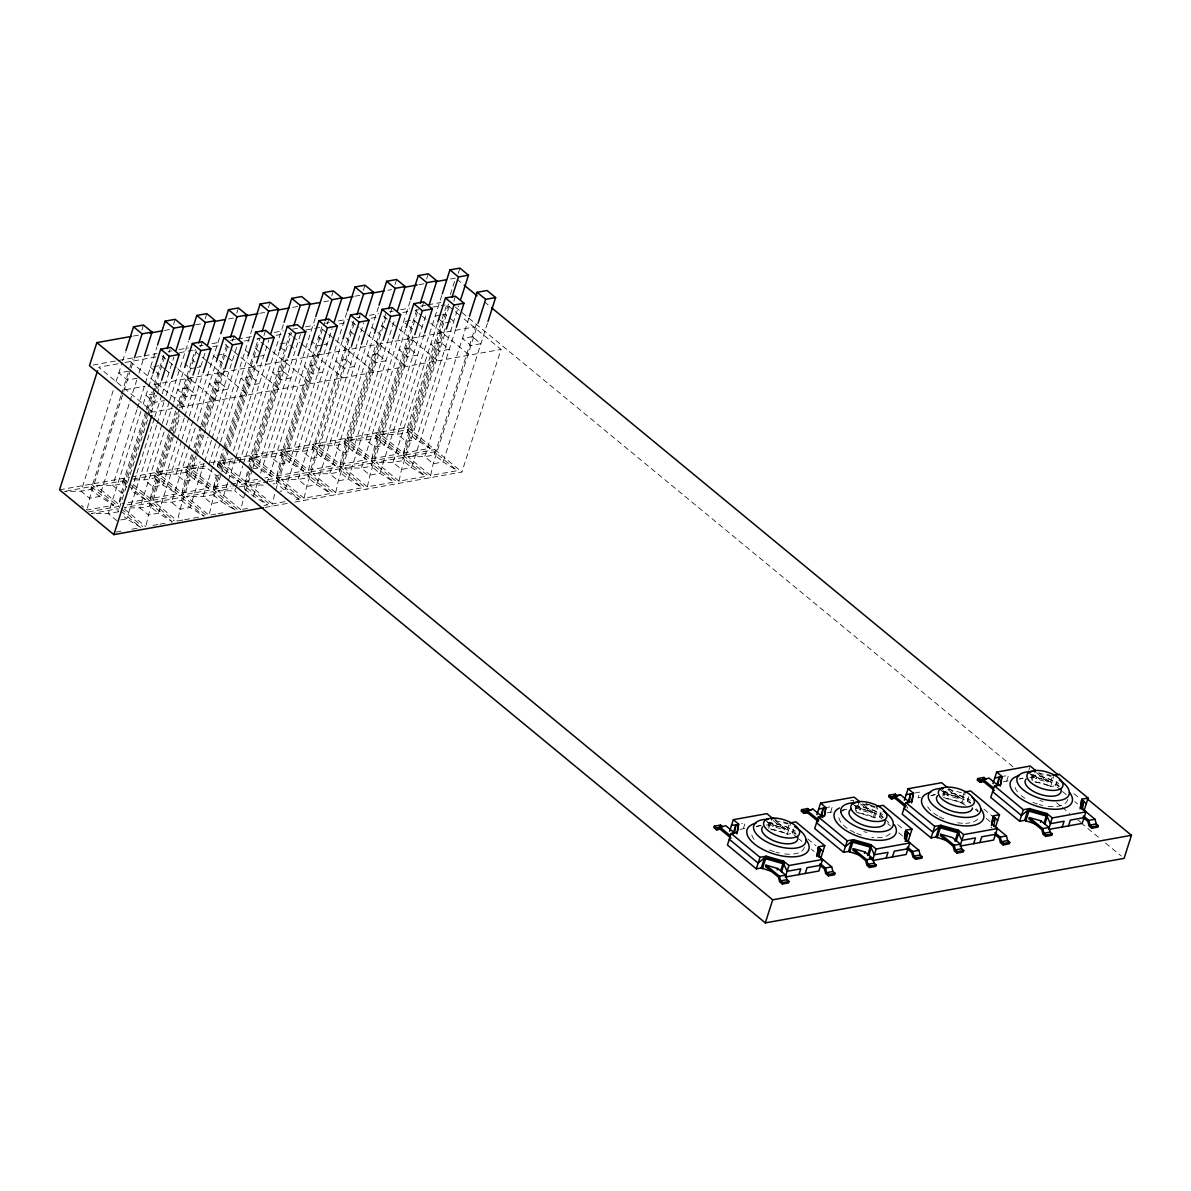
<?xml version="1.0" encoding="UTF-8"?>
<svg xmlns="http://www.w3.org/2000/svg" width="1191" height="1191" viewBox="0 0 1191 1191"><rect width="100%" height="100%" fill="white"/><g stroke="black" fill="none" stroke-linecap="round" stroke-linejoin="round"><path stroke-width="0.75" stroke-dasharray="5 3.75" d="M66.279 491.079L91.156 486.598L91.037 489.412L99.597 496.468L113.726 505.207L87.062 510.001L81.42 505.341M154.502 388.445L121.274 492.568L118.698 504.314L96.143 485.705L122.792 480.911L122.673 483.725L126.961 487.253M133.109 479.05L154.443 475.224L154.324 478.038L162.869 485.094L176.997 493.818L150.349 498.612L132.007 483.501M186.079 469.522L185.96 472.351L194.52 479.392L208.648 488.131L181.985 492.925L159.415 474.316L186.079 469.522L208.648 488.131M205.284 466.068L191.066 468.629L213.621 487.238L240.284 482.444L226.156 473.705L217.596 466.649L217.715 463.835L214.172 464.475M240.478 459.741L249.366 458.148L249.247 460.962L257.792 468.018L271.92 476.742L264.819 478.023M281.002 452.461L280.882 455.275L289.443 462.331L303.571 471.055L276.908 475.849L254.338 457.255L281.002 452.461L303.571 471.055M312.637 446.759L312.518 449.588L321.079 456.629L335.207 465.368L308.543 470.162L285.989 451.553L312.637 446.759L335.207 465.368M344.288 441.072L344.169 443.886L352.715 450.942L366.843 459.681L340.194 464.475L317.625 445.866L344.288 441.072L366.843 459.681M375.924 435.385L375.805 438.199L384.351 445.255L398.494 453.979L371.83 458.773L349.261 440.179L375.924 435.385L398.494 453.979M407.56 429.683L407.441 432.512L416.001 439.553L430.13 448.292L403.466 453.086L380.912 434.492L407.56 429.683L430.13 448.292M87.434 508.319L89.623 498.27L130.638 369.761M150.349 498.612L152.91 486.881L176.566 412.756M146.24 525.023L148.428 514.974L179.975 416.135M181.985 492.925L184.545 481.194L193.002 454.724M182.833 520.05L177.504 521.003L180.064 509.272L196.411 458.088M213.621 487.238L216.196 475.507L207.636 468.45L191.066 468.629M257.703 479.303L245.272 481.536L247.832 469.805M245.048 492.598L240.79 509.629L217.908 490.766L232.126 488.206M276.908 475.849L279.468 464.118L324.845 321.942M284.872 501.694L272.426 503.942L274.987 492.196M308.543 470.162L311.104 458.431L354.308 323.089M304.077 498.24L281.18 479.377L307.844 474.584L330.726 493.446L304.077 498.24L306.638 486.509L351.464 346.045M340.194 464.475L342.755 452.729L386.494 315.689M335.713 492.553L312.831 473.69L339.48 468.897L362.362 487.759L335.713 492.553L338.274 480.822L382.564 342.055M371.83 458.773L374.391 447.042L418.13 309.988M367.349 486.866L344.467 468.003L371.13 463.195L394.013 482.072L367.349 486.866L369.91 475.135L414.2 336.368M403.466 453.086L406.027 441.355L449.766 304.3M399 481.179L376.103 462.302L402.766 457.508L425.649 476.37L399 481.179L401.561 469.433L445.836 330.681M430.636 475.477L407.754 456.615L434.402 451.821L457.284 470.683L430.636 475.477L433.196 463.746L477.487 324.979M113.175 390.603L81.077 491.213L89.623 498.27L99.597 496.468L129.447 402.93M115.989 381.79L122.078 362.704M122.628 360.992L125.353 352.447M120.887 395.874L91.037 489.412L81.077 491.213L64.508 491.392M121.452 394.117L128.211 372.932M129.864 367.751L132.588 359.206M141.863 330.145L143.501 325.024M131.189 368.049L133.913 359.503M130.013 401.159L136.771 379.989M138.975 373.096L143.873 357.717M136.935 409.63L112.713 485.526L121.274 492.568L124.593 491.972M137.501 407.858L144.826 384.916M145.376 383.16L157.004 346.76M140.91 411.237L108.232 513.604L116.792 520.661L126.752 518.859L140.88 527.598L120.857 511.088M143.158 404.181L148.16 388.519M148.696 386.807L152.522 374.837M145.778 411.371L122.673 483.725L112.713 485.526L96.143 485.705M146.329 409.6L151.972 391.943M154.22 384.887L163.688 355.216M173.514 324.458L175.151 319.322M155.068 386.673L165.013 355.514M88.476 511.892L118.356 506.517L147.416 415.465M147.967 413.709L154.681 392.702M155.232 390.946L157.465 383.934M118.207 511.817L117.998 508.736L91.35 513.529L108.232 513.604L118.207 511.817L148.622 416.508M149.173 414.736L155.381 395.323M157.569 388.43L159.758 381.596M169.033 352.536L170.119 349.127M151.153 412.994L156.706 395.576M157.257 393.864L161.068 381.894M154.324 418.413L131.233 490.781L145.362 499.505L122.256 503.674M154.89 416.656L161.648 395.472M162.214 393.715L173.886 357.151M156.602 425.321L126.752 518.859L122.479 515.346M157.167 423.564L163.926 402.379M166.13 395.486L171.042 380.108M161.812 425.113L144.349 479.824L152.91 486.881L162.869 485.094L176.953 440.968M162.378 423.356L169.137 402.171M169.703 400.399L188.64 341.073M164.09 432.02L139.868 507.917L148.428 514.974L158.388 513.172L172.531 521.911L168.973 522.551M166.353 424.964L173.112 403.779M173.678 402.022L184.158 369.15M168.407 433.911L154.324 478.038L144.349 479.824L133.303 479.958M168.958 432.154L175.717 410.969M176.283 409.198L195.324 349.529M205.15 318.771L206.787 313.635M178.814 405.699L196.649 349.826M149.992 500.83L171.787 432.541M172.353 430.785L189.116 378.247M171.802 437.291L149.843 506.115L139.868 507.917L124.668 507.842M172.367 435.519L179.126 414.349M181.389 407.277L191.394 375.909M200.669 346.849L202.306 341.728M182.223 409.064L193.255 374.495M177.519 439.196L184.277 418.026M184.843 416.255L204.971 353.161M181.494 440.804L158.388 513.172L149.843 506.115L149.634 503.034L124.757 507.515M182.059 439.047L188.818 417.862M189.369 416.106L202.678 374.406M185.573 444.139L176 474.137L184.545 481.194L194.52 479.392L200.148 461.751M186.138 442.367L193.448 419.426M194.014 417.654L220.275 335.371M195.175 428.09L171.519 502.23L180.064 509.272L190.039 507.485L204.167 516.209L181.285 497.347L154.622 502.14L177.504 521.003M197.423 421.033L215.794 363.463M191.587 454.694L185.96 472.351L176 474.137L159.415 474.316M193.85 447.637L200.609 426.452M201.175 424.696L226.975 343.842M236.786 313.069L238.423 307.948M195.25 447.652L201.443 428.239M202.008 426.482L227.749 345.852M181.627 495.143L201.19 433.852M203.423 426.84L220.752 372.56M195.562 456.302L181.479 500.428L171.519 502.23L154.622 502.14M196.128 454.545L202.321 435.132M204.569 428.06L223.58 368.51M232.305 341.162L233.942 336.026M196.962 456.332L203.721 435.147M204.286 433.39L224.355 370.52M202.396 454.694L208.038 437.037M208.589 435.281L236.622 347.474M204.123 463.359L190.039 507.485L181.479 500.428L181.285 497.347M204.688 461.602L211.447 440.417M211.998 438.645L234.865 367.007M208.767 464.922L215.526 443.737M216.077 441.965L251.911 329.684M212.727 466.53L203.155 496.528L211.715 503.585L221.675 501.798L235.803 510.522L212.921 491.66L186.258 496.453L209.154 515.316L211.715 503.585L221.288 473.586M213.293 464.758L220.052 443.588M220.618 441.816L247.445 357.776M217.596 466.649L223.238 449.007M223.789 447.235L258.611 338.155M268.437 307.382L270.059 302.261M219.01 466.678L224.072 450.793M224.637 449.022L259.921 338.452M213.278 489.441L217.745 475.432M219.978 468.435L225.01 452.669M225.575 450.927L252.388 366.873M218.757 477.085L213.115 494.741L203.155 496.528L186.258 496.453M221.005 470.028L254.68 364.52M263.955 335.475L265.593 330.339M221.854 471.815L255.991 364.818M226.156 473.705L231.218 457.82M233.481 450.764L268.809 340.075M227.868 482.385L221.675 501.798L213.115 494.741L212.921 491.66M228.434 480.613L235.193 459.428M235.758 457.672L265.965 363.032M239.272 462.748L284.098 322.285M243.351 497.898L234.791 490.841L242.681 466.128M243.247 464.371L279.081 352.074M290.247 332.453L249.247 460.962L245.912 461.557M248.398 468.048L291.572 332.751M244.914 483.754L248.83 471.502M249.381 469.745L284.039 361.171M263.896 505.475L267.454 504.835L253.311 496.096L244.765 489.054L249.827 473.169M250.393 471.398L286.316 358.833M245.599 490.841L252.358 469.656M252.924 467.884L287.641 359.131M300.445 334.388L257.792 468.018L249.485 469.507M253.311 496.096L258.387 480.211M260.635 473.155L297.601 357.345M315.198 318.31L270.923 457.061L279.468 464.118L289.443 462.331L332.081 328.686M267.007 483.382L311.268 344.675M321.898 326.766L280.882 455.275L270.923 457.061L254.338 457.255M331.708 295.993L333.346 290.872M276.55 478.067L315.675 355.484M318.503 351.434L276.401 483.352L273.081 483.948M327.227 324.086L328.865 318.965M275.553 490.439L319.277 353.444M329.237 351.643L284.962 490.409L279.974 491.302M346.834 312.608L302.559 451.374L311.104 458.431L321.079 456.629L363.731 322.999M342.368 340.7L298.078 479.452L306.638 486.509L316.598 484.722L330.726 493.446M353.533 321.079L312.518 449.588L302.559 451.374L285.989 451.553M363.344 290.306L364.982 285.185M349.603 347.444L308.037 477.665L298.078 479.452L281.18 479.377M358.878 318.399L360.516 313.263M360.888 345.956L316.598 484.722L308.037 477.665L307.844 474.584M378.485 306.921L334.195 445.687L342.755 452.729L352.715 450.942L394.816 319.024M374.004 334.999L329.713 473.765L338.274 480.822L348.234 479.02L362.362 487.759M385.72 313.68L344.169 443.886L334.195 445.687L317.625 445.866M394.995 284.619L396.633 279.498M339.837 466.678L378.961 344.11M381.239 341.757L339.688 471.978L329.713 473.765L312.831 473.69M390.514 312.697L392.152 307.576M392.524 340.269L348.234 479.02L339.688 471.978L339.48 468.897M410.121 301.234L365.831 439.985L374.391 447.042L384.351 445.255L426.467 313.322M405.64 329.311L361.364 468.078L369.91 475.135L379.884 473.333L394.013 482.072M416.82 309.69L375.805 438.199L365.831 439.985L349.261 440.179M426.631 278.932L428.269 273.796M371.473 460.991L410.597 338.408M412.875 336.07L371.324 466.276L361.364 468.078L344.467 468.003M422.15 307.01L423.788 301.889M424.16 334.582L379.884 473.333L371.324 466.276L371.13 463.195M441.757 295.532L397.481 434.298L406.027 441.355L416.001 439.553L458.639 305.923M437.291 323.624L393 462.391L401.561 469.433L411.52 467.646L425.649 476.37M235.327 458.193L407.59 427.212L446.714 304.643L453.86 310.523M450.347 294.579L455.602 278.084L450.109 279.081M448.456 304.003L407.441 432.512L397.481 434.298L380.912 434.492M458.267 273.23L459.905 268.109M403.124 455.304L442.233 332.721M445.062 328.671L402.96 460.589L393 462.391L376.103 462.302M453.801 301.323L455.438 296.187M455.811 328.88L411.52 467.646L402.96 460.589L402.766 457.508M468.926 317.937L424.636 456.689L433.196 463.746L443.156 461.959L457.284 470.683M476.162 324.681L434.611 454.902L424.636 456.689L407.754 456.615M487.447 323.193L443.156 461.959L434.611 454.902L434.402 451.821M294.936 502.036L461.914 472.008L501.039 349.425L462.436 317.595M743.318 828.772L745.164 822.996L741.74 823.606M768.031 827.03L770.726 818.619M768.746 828.489L771.962 818.396M775.669 820.659L785.018 828.385L784.556 829.814L772.989 826.539L773.45 825.095L766.766 819.587M797.717 837.928L792.223 833.402L787.236 834.295L786.164 833.402L789.38 823.309M787.236 834.295L790.452 824.202M792.223 833.402L793.593 829.07M830.559 812.247L832.405 806.471L827.283 807.394M853.232 801.632L853.694 800.188L850.582 800.754M855.287 810.505L857.967 802.094M859.217 801.871L855.987 811.964L874.477 817.77L879.464 816.877L882.218 819.14M862.909 804.148L872.259 811.86L871.797 813.304L860.23 810.014L860.691 808.57L854.007 803.062M873.405 816.892L876.636 806.798M874.477 817.77L877.707 807.677M879.464 816.877L881.31 811.101M907.185 808.347L907.646 806.903M942.766 796.094L945.446 787.683M944.016 795.871L946.696 787.459M949.048 788.636L959.752 797.449L959.291 798.893L947.708 795.603L948.17 794.159L941.486 788.65M968.789 796.69L966.943 802.466L961.971 803.359L960.899 802.481L964.115 792.387M961.971 803.359L965.186 793.266M1006.648 781.162L1008.479 775.386L1003.358 776.309M1028.845 770.369L1029.768 767.48M1031.361 779.42L1034.041 771.009M1032.061 780.879L1035.292 770.785M1038.984 773.048L1048.348 780.775L1047.886 782.219L1036.304 778.929L1036.765 777.485L1030.081 771.976M1061.047 790.318L1055.539 785.792L1050.551 786.685L1049.494 785.807L1052.71 775.713M1050.551 786.685L1053.782 776.592M1055.539 785.792L1056.923 781.46M133.452 336.041L138.945 335.043M164.566 330.443L171.891 329.118M195.681 324.845L203.006 323.52M228.627 318.92L234.121 317.923M259.742 313.322L265.236 312.325M292.703 307.397L298.182 306.4M323.818 301.799L329.311 300.802M354.933 296.202L360.426 295.204M387.879 290.276L391.541 289.607M418.994 284.679L424.487 283.681M93.136 365.041L142.563 356.139M144.394 355.811L157.197 353.519M168.184 351.539L171.846 350.883M179.171 349.559L188.327 347.921M199.299 345.941L202.961 345.286M212.117 343.633L219.442 342.323M230.414 340.343L235.907 339.361M237.738 339.033L252.388 336.398M274.347 332.438L283.503 330.8M292.658 329.148L298.152 328.165M305.462 326.84L314.618 325.203M325.605 323.223L329.267 322.567M338.408 320.915L347.564 319.277M356.719 317.625L360.382 316.97M369.538 315.317L378.678 313.68M389.665 311.7L393.328 311.045M400.652 309.72L409.793 308.082M420.78 306.102L426.274 305.119M428.105 304.792L440.923 302.484M117.998 363.761L98.674 367.245L152.999 412.026L172.323 408.543M125.04 362.496L158.433 356.481M179.528 352.7L193.597 350.169L200.743 356.064M212.921 346.685L218.206 345.732M244.572 340.998L249.842 340.045M260.382 338.155L256.869 338.78L264.015 344.675M276.208 335.311L281.478 334.358M306.087 329.937L320.156 327.406L327.302 333.286M339.495 323.922L344.765 322.969M371.13 318.235L376.401 317.282M402.766 312.533L411.565 310.955M418.592 309.69L415.078 310.33L420.795 315.034M432.661 307.159L444.958 304.956M128.777 371.16L118.817 372.962L127.363 380.018L137.337 378.217M153.773 366.664L160.413 365.473L164.7 369.002M217.06 355.29L223.7 354.099L226.543 356.451M280.332 343.901L286.986 342.71M435.221 316.047L440.194 315.153M441.861 314.856L445.181 314.26L448.039 316.612M195.637 367.736L190.649 368.629L184.947 363.925M197.289 367.438L200.609 366.843L196.336 363.315M258.909 356.347L253.921 357.24L251.078 354.903M260.576 356.049L263.896 355.454M322.195 344.973L317.208 345.866L311.506 341.162M323.848 344.675L327.168 344.08L322.895 340.552M125.829 389.636L145.168 386.152M153.952 384.574L473.884 327.034M154.279 393.864L145.972 395.352L154.532 402.409L164.492 400.608M179.365 407.277L501.039 349.425M59.55 489.814L129.864 477.174M131.62 476.847L203.691 463.895M210.718 462.629L233.57 458.52M245.272 481.536L222.702 462.942L238.691 460.068M216.196 475.507L219.516 474.896M127.139 504.939L230.846 486.285M232.617 485.973L260.74 480.911M267.767 479.645L434.76 449.603M239.227 486.925L244.557 485.973L267.454 504.835M272.426 503.942L249.544 485.065L267.32 481.879M269.092 481.551L276.208 480.271L299.09 499.148L293.76 500.101M116.003 532.079L121.333 531.112M131.993 529.191L139.109 527.911M152.969 525.425L158.314 524.457M160.085 524.144L167.187 522.864M184.62 519.738L191.721 518.457M193.508 518.13L200.609 516.849M210.926 515.003L216.256 514.036M218.027 513.723L225.144 512.443M242.562 509.301L249.678 508.036M265.042 507.411L287.894 503.302M914.762 792.983L919.884 792.06L918.053 797.836L922.712 796.987M827.149 812.857L835.233 811.399M841.918 810.193L847.054 809.285M1003.224 781.772L1011.308 780.313M1019.704 778.81L1023.129 778.199M739.894 829.383L747.993 827.924M756.389 826.42L761.511 825.497M931.109 795.484L934.533 794.873M222.702 462.942L237.441 462.778M249.544 485.065L264.744 485.139M217.908 490.766L234.791 490.841M1038.597 772.87L1050.79 776.324M1035.545 781.862L1049.494 785.807M948.259 789.067L962.194 792.998M943.466 797.553L960.899 802.481M866.185 803.836L873.152 805.801M862.522 803.955L874.715 807.409M775.267 820.48L787.474 823.934M770.488 828.981L786.164 833.402M1036.765 777.485L1048.348 780.775M948.17 794.159L959.752 797.449M860.691 808.57L872.259 811.86M773.45 825.095L785.018 828.385M299.09 499.148L284.962 490.409L276.401 483.352L276.208 480.271M457.031 279.275L462.778 284.009M484.305 301.755L490.037 306.489M1073.88 793.623L1079.388 798.149M1062.417 791.449L1066.541 794.859M1074.788 801.662L1077.542 803.925M1036.483 772.81L1047.886 782.219M1028.816 772.751L1036.304 778.929M1077.929 819.884L1080.788 822.237M455.409 307.084L1013.601 767.272M1056.64 802.764L1060.943 806.307M1062.387 807.498L1069.563 813.408M1081.041 822.877L1099.695 838.256M1105.427 842.99L1121.222 856.001M455.29 311.714L461.006 316.419M449.454 317.789L453.741 321.302L443.767 323.103L438.065 318.399M422.224 316.225L429.37 322.106M430.8 323.297L469.403 355.112M417.818 323.476L413.545 319.947L403.57 321.734L407.858 325.262M419.247 324.652L422.09 327.004M409.272 326.438L412.131 328.79M983.915 809.165L992.163 815.969M383.442 316.017L390.588 321.912M392.018 323.089L397.734 327.808M399.164 328.984L437.767 360.799M975.191 809.27L977.945 811.533M986.193 818.336L990.317 821.73M947.887 789.484L959.291 798.893M990.838 827.164L991.909 828.043M381.894 325.634L387.611 330.339M940.22 789.425L947.708 795.603M371.934 327.436L376.207 330.964M377.636 332.125L380.495 334.477M351.792 321.704L358.938 327.599M360.367 328.776L366.084 333.495M367.513 334.671L406.116 366.5M350.258 331.321L355.96 336.026M346 337.827L348.844 340.179M328.731 334.477L374.48 372.188M318.622 337.023L321.466 339.375M897.806 824.708L903.299 829.234M407.59 427.212L461.914 472.008M887.712 823.666L890.466 825.944M898.714 832.747L902.838 836.142M860.393 803.895L871.797 813.304M288.52 333.093L291.378 335.445M292.807 336.621L299.953 342.517M301.383 343.693L342.844 377.875M852.741 803.836L860.23 810.014M289.83 345.062L295.532 349.767M279.87 346.849L285.572 351.553M375.954 432.899L430.279 477.695M265.444 345.852L271.176 350.571M272.605 351.747L311.193 383.576M255.336 348.397L261.037 353.102M245.376 350.199L249.648 353.727M344.318 438.601L398.643 483.382M225.233 344.467L232.379 350.362M233.808 351.539L239.525 356.258M240.954 357.434L279.557 389.263M227.972 357.613L232.26 361.141M807.811 838.955L816.058 845.759M213.74 355.886L218.013 359.414M219.442 360.59L222.285 362.942M799.087 839.06L801.841 841.322M811.473 849.257L814.212 851.535M773.153 820.42L784.556 829.814M312.682 444.288L367.007 489.069M765.5 820.361L772.989 826.539M202.172 357.24L206.46 360.769M207.889 361.945L247.922 394.95M192.064 359.786L194.907 362.138M281.031 449.975L335.356 494.771M161.946 355.856L167.663 360.575M169.092 361.751L176.253 367.647M177.682 368.823L216.271 400.638M166.115 370.178L168.973 372.53M150.453 367.275L154.726 370.788M156.155 371.964L159.013 374.316M249.395 455.677L303.72 500.458M249.366 458.148L271.92 476.742M130.31 361.543L184.635 406.339M217.759 461.364L272.084 506.145M217.715 463.835L240.284 482.444M186.109 467.051L237.575 509.48M154.473 472.738L205.939 515.167M154.443 475.224L176.997 493.818M122.837 478.44L131.412 485.511M132.841 486.687L174.303 520.869M122.792 480.911L127.035 484.395M128.434 485.556L145.362 499.505M149.634 503.034L171.102 520.72M124.415 509.019L145.868 526.705M91.186 484.127L118.356 506.517M121.214 508.87L142.652 526.556M91.156 486.598L113.726 505.207M244.557 485.973L244.765 489.054M1043.048 801.335A18.758 8.635 17.7 0 1 1039.907 800.575M1034.905 782.025A18.758 8.635 17.7 0 1 1051.459 787.087M1067.627 799.459A27.453 12.625 17.7 0 1 1046.16 806.069M1042.72 805.429A27.453 12.625 17.7 0 1 1039.267 804.565M1037.555 804.044A27.453 12.625 17.7 0 1 1032.508 802.198M1024.975 798.283A27.453 12.625 17.7 0 1 1021.223 795.588M1017.442 791.792A27.453 12.625 17.7 0 1 1014.926 784.497M1019.451 779.197A27.453 12.625 17.7 0 1 1022.384 778.155M1029.828 777.336A27.453 12.625 17.7 0 1 1058.903 786.551M1031.346 776.517A18.758 8.635 17.7 0 1 1059.395 786.343M1030.781 774.82A32.395 14.902 17.7 0 1 1058.873 783.529M1046.815 774.21A27.274 12.55 17.7 0 1 1051.817 776.056M946.309 798.699A18.758 8.635 17.7 0 1 965.305 805.354M977.617 819.14A27.453 12.625 17.7 0 1 965.648 823.279M962.536 823.249A27.453 12.625 17.7 0 1 957.564 822.743M943.912 818.872A27.453 12.625 17.7 0 1 939.223 816.624M937.764 815.805A27.453 12.625 17.7 0 1 926.702 804.684M930.856 795.886A27.453 12.625 17.7 0 1 935.456 794.457M942.81 794.055A27.453 12.625 17.7 0 1 970.308 803.225M976.501 808.838A27.453 12.625 17.7 0 1 978.124 811.384M942.751 793.191A18.758 8.635 17.7 0 1 970.799 803.017M942.185 791.494A32.395 14.902 17.7 0 1 970.278 800.203M866.974 832.42A18.758 8.635 17.7 0 1 863.817 831.66M858.815 813.111A18.758 8.635 17.7 0 1 875.385 818.172M890.124 833.551A27.453 12.625 17.7 0 1 871.752 837.392M861.48 835.129A27.453 12.625 17.7 0 1 856.433 833.283M854.825 832.583A27.453 12.625 17.7 0 1 838.836 815.582M840.265 812.575A27.453 12.625 17.7 0 1 846.295 809.24M855.332 808.466A27.453 12.625 17.7 0 1 882.829 817.636M885.241 819.453A27.453 12.625 17.7 0 1 889.022 823.249M855.272 807.602A18.758 8.635 17.7 0 1 883.32 817.428M854.706 805.905A32.395 14.902 17.7 0 1 882.799 814.614M865.589 803.925A27.274 12.55 17.7 0 1 869.028 804.788M870.725 805.295A27.274 12.55 17.7 0 1 875.742 807.141M771.574 829.636A18.758 8.635 17.7 0 1 788.144 834.697M804.297 847.069A27.453 12.625 17.7 0 1 782.829 853.679M779.39 853.039A27.453 12.625 17.7 0 1 775.937 852.175M774.224 851.654A27.453 12.625 17.7 0 1 769.192 849.808M754.126 839.402A27.453 12.625 17.7 0 1 751.595 832.107M756.136 826.807A27.453 12.625 17.7 0 1 760.736 825.393M766.513 824.946A27.453 12.625 17.7 0 1 795.588 834.162M768.031 824.112A18.758 8.635 17.7 0 1 796.064 833.953M767.451 822.415A32.395 14.902 17.7 0 1 795.558 831.139M783.484 821.82A27.274 12.55 17.7 0 1 788.502 823.666M187.583 387.864L177.608 389.665L186.168 396.722L196.128 394.921L187.583 387.864M219.218 382.177L209.259 383.964L217.804 391.02L227.779 389.234L219.218 382.177M250.854 376.49L240.895 378.276L249.455 385.333L259.415 383.547L250.854 376.49M282.505 370.803L272.531 372.589L281.091 379.646L291.051 377.845L282.505 370.803M314.141 365.101L304.181 366.902L312.727 373.944L322.701 372.158L314.141 365.101M345.777 359.414L335.817 361.201L344.378 368.257L354.337 366.471L345.777 359.414M377.428 353.727L367.453 355.514L376.014 362.57L385.973 360.769L377.428 353.727M409.064 348.025L399.104 349.826L407.65 356.883L417.624 355.082L409.064 348.025M440.7 342.338L430.74 344.139L439.3 351.181L449.26 349.395L440.7 342.338M472.351 336.651L462.376 338.438L470.936 345.494L480.896 343.708L472.351 336.651"/><path stroke-width="1.5" d="M734.579 833.179L735.904 824.887L737.14 824.663L738.212 825.542L736.887 833.834M729.651 831.229L733.328 819.691L738.673 824.098L737.348 832.39L731.125 833.506L727.448 845.044L756.315 868.849L761.302 867.956L772.78 871.797M824.395 815.656L825.452 809.017L824.395 808.138L823.145 808.361L821.82 816.654L822.892 817.532M816.758 856.523L818.545 846.786L824.768 845.67L821.09 857.192M818.545 846.786L817.22 855.078L822.564 859.485L818.887 871.023L785.256 877.067L788.933 865.529L822.564 859.485M816.892 814.704L820.569 803.166L825.914 807.572L824.604 815.865L818.366 816.981L814.689 828.519L843.556 852.324L848.543 851.431L860.036 855.272M909.299 802.243L910.624 793.95L911.874 793.727L912.946 794.605L911.621 802.898M904.535 836.678L905.785 830.261L912.023 829.144L908.331 840.682L905.011 841.278M905.785 830.261L904.46 838.553L909.82 842.96L906.128 854.498L872.497 860.542L876.174 849.004L909.82 842.96M904.371 800.292L908.063 788.755L913.408 793.161L912.083 801.454L905.845 802.585L902.168 814.108L931.049 837.913L936.022 837.02L947.515 840.861M991.493 825.586L992.55 818.946M997.894 785.569L999.219 777.276L1000.47 777.053L1001.542 777.931L1000.217 786.224M995.825 826.271L999.502 814.733L993.279 815.85L991.954 824.142L997.299 828.549L993.622 840.087L959.976 846.146M992.966 783.618L996.659 772.081L1002.003 776.487L1000.678 784.78L994.44 785.896L990.763 797.434L1019.645 821.239L1024.617 820.346L1036.11 824.187M1080.088 808.912L1081.875 799.176L1088.098 798.059L1084.42 809.597M1081.875 799.176L1080.55 807.468L1085.894 811.875L1082.217 823.413L1048.571 829.457L1052.263 817.919L1085.894 811.875M819.021 857.192L820.405 848.885L818.083 848.23M906.262 840.667L907.646 832.36L905.324 831.705M993.741 826.256L995.125 817.949L992.818 817.294L993.279 815.85M1082.336 809.582L1083.721 801.275L1081.413 800.62M131.62 336.368L96.843 342.621L89.474 365.697L765.322 922.891L1124.081 858.369L1131.45 835.293L1086.966 798.61M97.558 370.743L59.55 489.814L113.874 534.61L263.285 507.723M125.904 350.735L133.541 326.81L143.501 325.024L152.061 332.066L144.424 356.005M134.464 357.791L142.086 333.867L152.061 332.066M157.54 345.048L165.177 321.123L175.151 319.322L183.697 326.379L176.06 350.303M153.058 373.14L160.696 349.201L170.67 347.415L179.216 354.471L171.578 378.396M167.187 348.68L173.737 328.18L183.697 326.379M161.619 380.182L169.256 356.258L179.216 354.471M113.874 534.61L151.882 415.525M189.19 339.361L196.813 315.436L206.787 313.635L215.333 320.692L207.71 344.616M184.709 367.438L192.346 343.514L202.306 341.728L210.867 348.769L203.229 372.709M198.823 342.993L205.373 322.478L215.333 320.692M193.255 374.495L200.892 350.571L210.867 348.769M220.826 333.674L228.464 309.734L238.423 307.948L246.984 315.005L239.346 338.929M216.345 361.751L223.982 337.827L233.942 336.026L242.502 343.082L234.865 367.007M230.473 337.306L237.009 316.791L246.984 315.005M224.905 368.808L232.543 344.884L242.502 343.082M252.462 327.972L260.1 304.047L270.059 302.261L278.62 309.303L270.982 333.242M247.981 356.064L255.618 332.125L265.593 330.339L274.138 337.395L266.501 361.32M262.109 331.604L268.66 311.104L278.62 309.303M256.541 363.121L264.179 339.182L274.138 337.395M284.098 322.285L291.735 298.36L301.71 296.559L310.256 303.616L302.618 327.54M279.632 350.362L287.269 326.438L297.229 324.652L305.789 331.708L298.152 355.633M293.745 325.917L300.296 305.417L310.256 303.616M288.177 357.419L295.815 333.495L305.789 331.708M315.749 316.598L323.386 292.658L333.346 290.872L341.906 297.929L334.269 321.853M311.268 344.675L318.905 320.751L328.865 318.965L337.425 326.006L329.788 349.946M325.396 320.23L331.932 299.715L341.906 297.929M319.828 351.732L327.465 327.808L337.425 326.006M347.385 310.896L355.022 286.971L364.982 285.185L373.542 292.242L365.905 316.166M342.904 338.988L350.541 315.064L360.516 313.263L369.061 320.319L361.424 344.244M357.032 314.543L363.583 294.028L373.542 292.242M351.464 346.045L359.101 322.106L369.061 320.319M379.021 305.209L386.658 281.284L396.633 279.498L405.178 286.54L397.541 310.479M374.555 333.301L382.192 309.362L392.152 307.576L400.712 314.632L393.075 338.557M388.668 308.841L395.218 288.341L405.178 286.54M383.1 340.343L390.737 316.419L400.712 314.632M410.672 299.522L418.309 275.597L428.269 273.796L436.829 280.853L429.192 304.777M406.191 327.599L413.828 303.675L423.788 301.889L432.348 308.931L424.711 332.87M420.319 303.154L426.854 282.639L436.829 280.853M414.751 334.656L422.373 310.732L432.348 308.931M442.308 293.835L449.945 269.895L459.905 268.109L468.465 275.166L460.828 299.09M437.826 321.912L445.464 297.988L455.438 296.187L463.984 303.243L456.347 327.168M451.955 297.467L458.505 276.952L468.465 275.166M446.387 328.969L454.024 305.045L463.984 303.243M469.477 316.225L477.1 292.301L487.074 290.5L495.62 297.556L487.997 321.481M478.023 323.282L485.66 299.343L495.62 297.556M722.714 826.822L720.57 825.05L714.347 826.167L713.885 827.611L716.565 829.814L721.225 828.981M720.108 826.494L720.57 825.05M733.209 833.298L735.904 824.887M733.328 833.745L733.79 832.301L725.766 825.691L716.491 827.939L714.347 826.167M738.212 825.542L738.673 824.098M771.783 819.497L772.244 818.053L766.9 813.647L733.328 819.691M756.315 868.849L759.992 857.312L766.23 856.195L783.589 861.123L788.933 865.529M761.302 867.956L764.518 857.862L765.768 857.639L783.127 862.567L787.087 871.306L800.769 868.849L798.923 874.611M765.768 857.639L766.23 856.195M762.374 868.835L765.59 858.741L764.518 857.862L758.161 863.088L729.279 839.283M766.066 865.172L765.605 866.616L778.438 877.186L779.658 881.831L782.323 884.035L788.561 882.918L789.023 881.474L786.879 879.717L785.658 875.072L777.634 868.462L766.066 865.172L779.435 876.189L780.641 880.834L782.785 882.605L789.023 881.474M777.172 869.892L777.634 868.462M780.805 870.398L782.949 863.669L784.199 863.445L781.519 871.857M783.127 862.567L783.589 861.123M765.322 922.891L772.691 899.815L1131.45 835.293M820.584 817.22L821.046 815.79L813.021 809.165L809.954 810.297L807.826 808.525L801.588 809.657L801.126 811.086L803.806 813.289L808.481 812.456M782.323 884.035L782.785 882.605M807.364 809.969L807.826 808.525M819.929 818.455L823.145 808.361M825.452 809.017L825.914 807.572M805.19 873.479L807.022 867.718L820.733 865.247M818.783 853.932L820.405 848.885M828.37 875.847L828.832 874.402L835.07 873.286L834.608 874.73L828.37 875.847L825.705 873.643L824.485 868.998L819.497 864.874M843.556 852.324L847.248 840.786L853.471 839.67L870.829 844.598L876.174 849.004M848.543 851.431L851.759 841.337L853.009 841.114L870.368 846.042L874.343 854.781L888.01 852.324L886.178 858.086M849.615 852.309L852.83 842.216L851.759 841.337L845.402 846.563L816.535 822.758M853.009 841.114L853.471 839.67M853.307 848.647L852.845 850.091L865.678 860.661L866.899 865.306L869.579 867.524L875.802 866.393L876.263 864.949L874.12 863.192L872.899 858.547L864.889 851.937L853.307 848.647L866.676 859.664L867.897 864.309L870.025 866.08L876.263 864.949M864.428 853.381L864.889 851.937M870.368 846.042L870.829 844.598M867.51 855.57L870.204 847.143L871.44 846.92L868.76 855.332M908.063 802.823L908.525 801.379L900.5 794.769L897.448 795.886L895.304 794.114L889.082 795.246L888.62 796.69L891.285 798.893L895.96 798.044M869.579 867.524L870.025 866.08M894.843 795.558L895.304 794.114M907.944 802.362L910.624 793.95M892.431 856.969L894.277 851.193L907.974 848.736M912.946 794.605L913.408 793.161M905.502 839.089L907.646 832.36M915.626 859.321L916.087 857.877L922.31 856.761L921.849 858.205L915.626 859.321L912.946 857.118L911.725 852.473L906.738 848.349M931.049 837.913L934.727 826.375L940.95 825.259L958.323 830.187L963.668 834.608L997.299 828.549M936.022 837.02L939.252 826.926L940.488 826.703L957.862 831.631L961.822 840.37L975.489 837.913L973.657 843.675M940.488 826.703L940.95 825.259M937.094 837.898L940.324 827.805L939.252 826.926L932.881 832.152L904.014 808.347M940.786 834.236L940.324 835.68L953.157 846.25L954.378 850.91L957.058 853.113L963.281 851.982L963.742 850.553L961.599 848.781L960.393 844.136L952.368 837.526L940.786 834.236L954.155 845.253L955.376 849.898L957.519 851.669L963.742 850.553M954.988 841.159L957.683 832.747L958.919 832.524L956.239 840.935M957.862 831.631L958.323 830.187M977.677 778.572L979.806 780.328L986.044 779.212L983.9 777.44L977.677 778.572L977.216 780.001L979.88 782.204L984.555 781.37M957.058 853.113L957.519 851.669M960.437 844.702L963.668 834.608M983.438 778.884L983.9 777.44M996.539 785.688L999.219 777.276M996.659 786.134L997.12 784.705L989.096 778.08L979.806 780.328M979.91 842.558L981.756 836.782L995.453 834.325M1001.542 777.931L1002.003 776.487M994.053 821.314L995.125 817.949M1003.105 844.91L1003.566 843.466L1009.789 842.35L1009.328 843.794L1003.105 844.91L1000.425 842.707L999.219 838.062L995.468 834.98M1035.113 771.887L1035.574 770.443L1030.23 766.036L996.659 772.081M1019.645 821.239L1023.322 809.701L1029.545 808.585L1046.919 813.513L1052.263 817.919M1024.617 820.346L1027.848 810.252L1029.084 810.029L1046.457 814.957L1050.417 823.696L1064.084 821.239L1062.253 827.001M1025.689 821.224L1028.92 811.131L1027.848 810.252L1021.476 815.478L992.609 791.673M1029.084 810.029L1029.545 808.585M1029.381 817.562L1028.92 819.006L1041.753 829.576L1042.974 834.221L1045.653 836.439L1051.876 835.308L1052.338 833.864L1050.194 832.107L1048.988 827.462L1040.964 820.852L1029.381 817.562L1042.75 828.579L1043.971 833.224L1046.115 834.995L1052.338 833.864M1040.502 822.281L1040.964 820.852M1046.457 814.957L1046.919 813.513M1044.135 822.787L1046.279 816.058L1047.514 815.835L1044.835 824.246M1045.653 836.439L1046.115 834.995M1068.506 825.884L1070.352 820.108L1084.048 817.636M1082.113 806.322L1083.721 801.275M1091.7 828.236L1092.162 826.792L1098.385 825.676L1097.923 827.12L1091.7 828.236L1089.021 826.033L1087.815 821.388L1082.813 817.264M851.059 809.344L850.002 810.133A18.758 8.635 17.7 0 0 865.663 825.899A18.758 8.635 17.7 0 0 884.779 820.003M716.565 829.814L719.617 828.698L731.021 838.107M801.588 809.657L803.731 811.413L813.021 809.165M803.806 813.289L806.858 812.173L818.277 821.582M889.082 795.246L891.21 797.002L900.5 794.769M891.285 798.893L894.352 797.762L905.755 807.17M979.88 782.204L982.947 781.088L994.351 790.496M149.932 333.078L162.735 330.77M182.878 327.153L193.85 325.173M213.993 321.555L224.965 319.575M245.108 315.957L257.926 313.65M278.054 310.032L289.041 308.052M309.169 304.434L320.156 302.454M342.115 298.509L353.102 296.529M371.398 293.239L384.217 290.932M404.345 287.314L417.163 285.006M435.474 281.716L446.446 279.736M820.569 803.166L854.141 797.121L859.5 801.528M908.063 788.755L941.634 782.71L946.979 787.132M803.731 811.413L809.954 810.297M857.967 802.094L859.217 801.871M1034.041 771.009L1035.292 770.785M770.726 818.619L771.962 818.396M891.21 797.002L897.448 795.886M876.918 806.456L883.141 805.339L912.023 829.144M1052.993 775.371L1059.231 774.254L1088.098 798.059M789.678 822.981L795.901 821.864L824.768 845.67M964.397 792.045L970.635 790.928L999.502 814.733M866.676 859.664L872.899 858.547M907.378 847.054L912.723 851.461L918.946 850.344L920.167 854.989L922.31 856.761M1042.75 828.579L1048.988 827.462M1083.453 815.969L1088.797 820.376L1095.035 819.259L1096.256 823.904L1098.385 825.676M779.435 876.189L785.658 875.072M820.137 863.579L825.482 867.986L831.705 866.869L832.926 871.514L835.07 873.286M954.155 845.253L960.393 844.136M994.857 832.658L1000.202 837.065L1006.44 835.933L1007.66 840.593L1009.789 842.35M867.897 864.309L874.12 863.192M912.723 851.461L913.944 856.121L920.167 854.989M1043.971 833.224L1050.194 832.107M1088.797 820.376L1090.018 825.035L1096.256 823.904M780.641 880.834L786.879 879.717M825.482 867.986L826.703 872.631L832.926 871.514M955.376 849.898L961.599 848.781M1000.202 837.065L1001.423 841.709L1007.66 840.593M994.813 777.842L1000.47 777.053M906.217 794.531L911.874 793.727M818.738 808.927L824.395 808.138M731.482 825.452L737.14 824.663M772.244 818.053L775.728 819.036M1028.92 811.131L1046.279 816.058M940.324 827.805L957.683 832.747M852.83 842.216L870.204 847.143M765.59 858.741L782.949 863.669M449.945 269.895L458.505 276.952M477.1 292.301L485.66 299.343M464.207 285.185L477.129 295.83M491.481 307.665L1058.263 774.954M1081.666 808.242L1095.035 819.259M1090.018 825.035L1092.162 826.792M418.309 275.597L426.854 282.639M445.464 297.988L454.024 305.045M386.658 281.284L395.218 288.341M413.828 303.675L422.373 310.732M994.44 785.896L1023.322 809.701M982.873 779.212L993.562 788.025M355.022 286.971L363.583 294.028M382.192 309.362L390.737 316.419M994.411 826.018L1006.44 835.933M1001.423 841.709L1003.566 843.466M323.386 292.658L331.932 299.715M350.541 315.064L359.101 322.106M905.845 802.585L934.727 826.375M291.735 298.36L300.296 305.417M318.905 320.751L327.465 327.808M894.277 795.886L906.306 805.801M260.1 304.047L268.66 311.104M287.269 326.438L295.815 333.495M905.592 839.327L918.946 850.344M913.944 856.121L916.087 857.877M228.464 309.734L237.009 316.791M255.618 332.125L264.179 339.182M869.415 857.49L871.916 859.545M818.366 816.981L847.248 840.786M806.783 810.297L818.827 820.212M196.813 315.436L205.373 322.478M223.982 337.827L232.543 344.884M818.336 855.853L831.705 866.869M165.177 321.123L173.737 328.18M192.346 343.514L200.892 350.571M826.703 872.631L828.832 874.402M133.541 326.81L142.086 333.867M160.696 349.201L169.256 356.258M731.125 833.506L759.992 857.312M719.543 826.822L730.232 835.635M96.843 342.621L772.691 899.815M1082.649 800.397L1086.252 803.821M994.053 817.071L997.656 820.495M906.574 831.482L910.177 834.906M819.334 848.007L822.936 851.431M1060.868 788.918A18.758 8.635 17.7 0 1 1041.738 794.814A18.758 8.635 17.7 0 1 1026.076 779.048M1069.399 792.194A32.395 14.902 17.7 0 1 1057.757 809.18A32.395 14.902 17.7 0 1 1016.742 795.499A32.395 14.902 17.7 0 1 1019.451 775.535M1059.32 779.941A27.274 12.55 17.7 0 1 1061.077 800.144A27.274 12.55 17.7 0 1 1021.446 788.234A27.274 12.55 17.7 0 1 1031.748 771.649M972.526 808.004A18.758 8.635 17.7 0 1 950.805 810.743A18.758 8.635 17.7 0 1 937.481 795.722M980.803 808.883A32.395 14.902 17.7 0 1 969.161 825.854A32.395 14.902 17.7 0 1 928.146 812.173A32.395 14.902 17.7 0 1 930.856 792.223M972.05 797.494A27.274 12.55 17.7 0 1 971.633 816.996A27.274 12.55 17.7 0 1 932.523 804.595A27.274 12.55 17.7 0 1 943.153 788.338M894.381 824.782A32.395 14.902 17.7 0 1 861.48 837.526A32.395 14.902 17.7 0 1 839.447 807.989M883.246 811.026A27.274 12.55 17.7 0 1 885.002 831.229A27.274 12.55 17.7 0 1 845.357 819.319A27.274 12.55 17.7 0 1 855.659 802.734M797.538 836.529A18.758 8.635 17.7 0 1 778.423 842.424A18.758 8.635 17.7 0 1 762.746 826.658M806.069 839.804A32.395 14.902 17.7 0 1 794.427 856.791A32.395 14.902 17.7 0 1 753.412 843.109A32.395 14.902 17.7 0 1 756.136 823.145M794.605 826.703A27.274 12.55 17.7 0 1 798.565 847.56A27.274 12.55 17.7 0 1 758.444 836.156A27.274 12.55 17.7 0 1 768.418 819.259M766.721 819.319L764.592 820.882A18.758 8.635 17.7 0 0 783.41 837.407A18.758 8.635 17.7 0 0 797.166 827.313A18.758 8.635 17.7 0 0 766.721 819.319M853.962 802.794L851.833 804.357A18.758 8.635 17.7 0 0 870.651 820.882A18.758 8.635 17.7 0 0 884.407 810.788A18.758 8.635 17.7 0 0 853.962 802.794M941.456 788.382L939.327 789.946A18.758 8.635 17.7 0 0 958.13 806.471A18.758 8.635 17.7 0 0 971.901 796.377A18.758 8.635 17.7 0 0 941.456 788.382M1030.051 771.708L1027.922 773.272A18.758 8.635 17.7 0 0 1046.725 789.797A18.758 8.635 17.7 0 0 1060.496 779.703A18.758 8.635 17.7 0 0 1030.051 771.708"/></g></svg>
